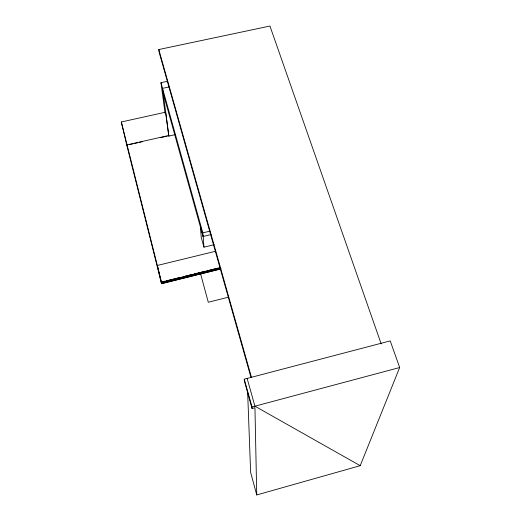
<?xml version="1.0" encoding="UTF-8"?>
<svg xmlns="http://www.w3.org/2000/svg" width="521" height="521" viewBox="0 0 521 521"><rect width="100%" height="100%" fill="white"/><g stroke="black" fill="none" stroke-linecap="round" stroke-linejoin="round"><path stroke-width="0.78" d="M360.206 465.689L399.672 367.52L390.222 340.897L244.251 379.177L244.329 380.805L252.053 408.516L254.951 407.735L256.736 494.95L360.206 465.689L254.919 406.191L252.008 406.973L252.053 408.516M399.672 367.52L254.919 406.191L247.13 378.415M228.745 297.107L208.296 302.245L200.611 273.974M162.65 281.757L165.02 281.171M166.603 280.78L171.344 279.608M172.926 279.223L180.038 277.465M183.991 276.495L186.362 275.909M187.938 275.518L192.685 274.346M194.261 273.961L199.002 272.789M200.585 272.398L205.326 271.233M206.909 270.842L217.973 268.113M161.184 282.252L220.162 267.703M175.212 134.646L168.869 136.072L168.713 135.506L126.707 144.942L161.23 282.454L220.481 267.84M161.725 283.02L220.363 268.556M221.034 268.738L161.855 283.561L220.253 269.149M200.325 226.615L201.282 237.55L203.945 247.162L214.222 244.662M215.785 251.213L157.388 265.456L161.23 282.454M211.077 234.554L203.066 236.482L202.812 232.867L209.891 231.161M127.443 145.079L126.772 145.229L121.328 121.979L165.613 112.184L168.752 135.792M129.781 144.551L132.894 143.848M134.457 143.496L137.57 142.8M139.133 142.448L142.246 141.745M160.175 137.72L167.189 136.144M165.053 113.174L160.963 82.702L167.293 81.328M168.889 86.974L162.539 88.355L168.908 136.359M250.927 377.289L159.179 52.445L158.801 49.547L269.95 26.05L381.203 343.945M158.801 49.547L251.552 377.64M244.251 379.177L252.008 406.973M160.963 82.702L202.812 232.867M200.448 226.583L203.197 236.449L203.945 247.162M163.171 93.142L203.066 236.482M256.736 494.95L250.627 472.319L247.612 391.375M121.328 121.979L161.855 283.561M161.862 281.952L162.083 282.936"/></g></svg>
